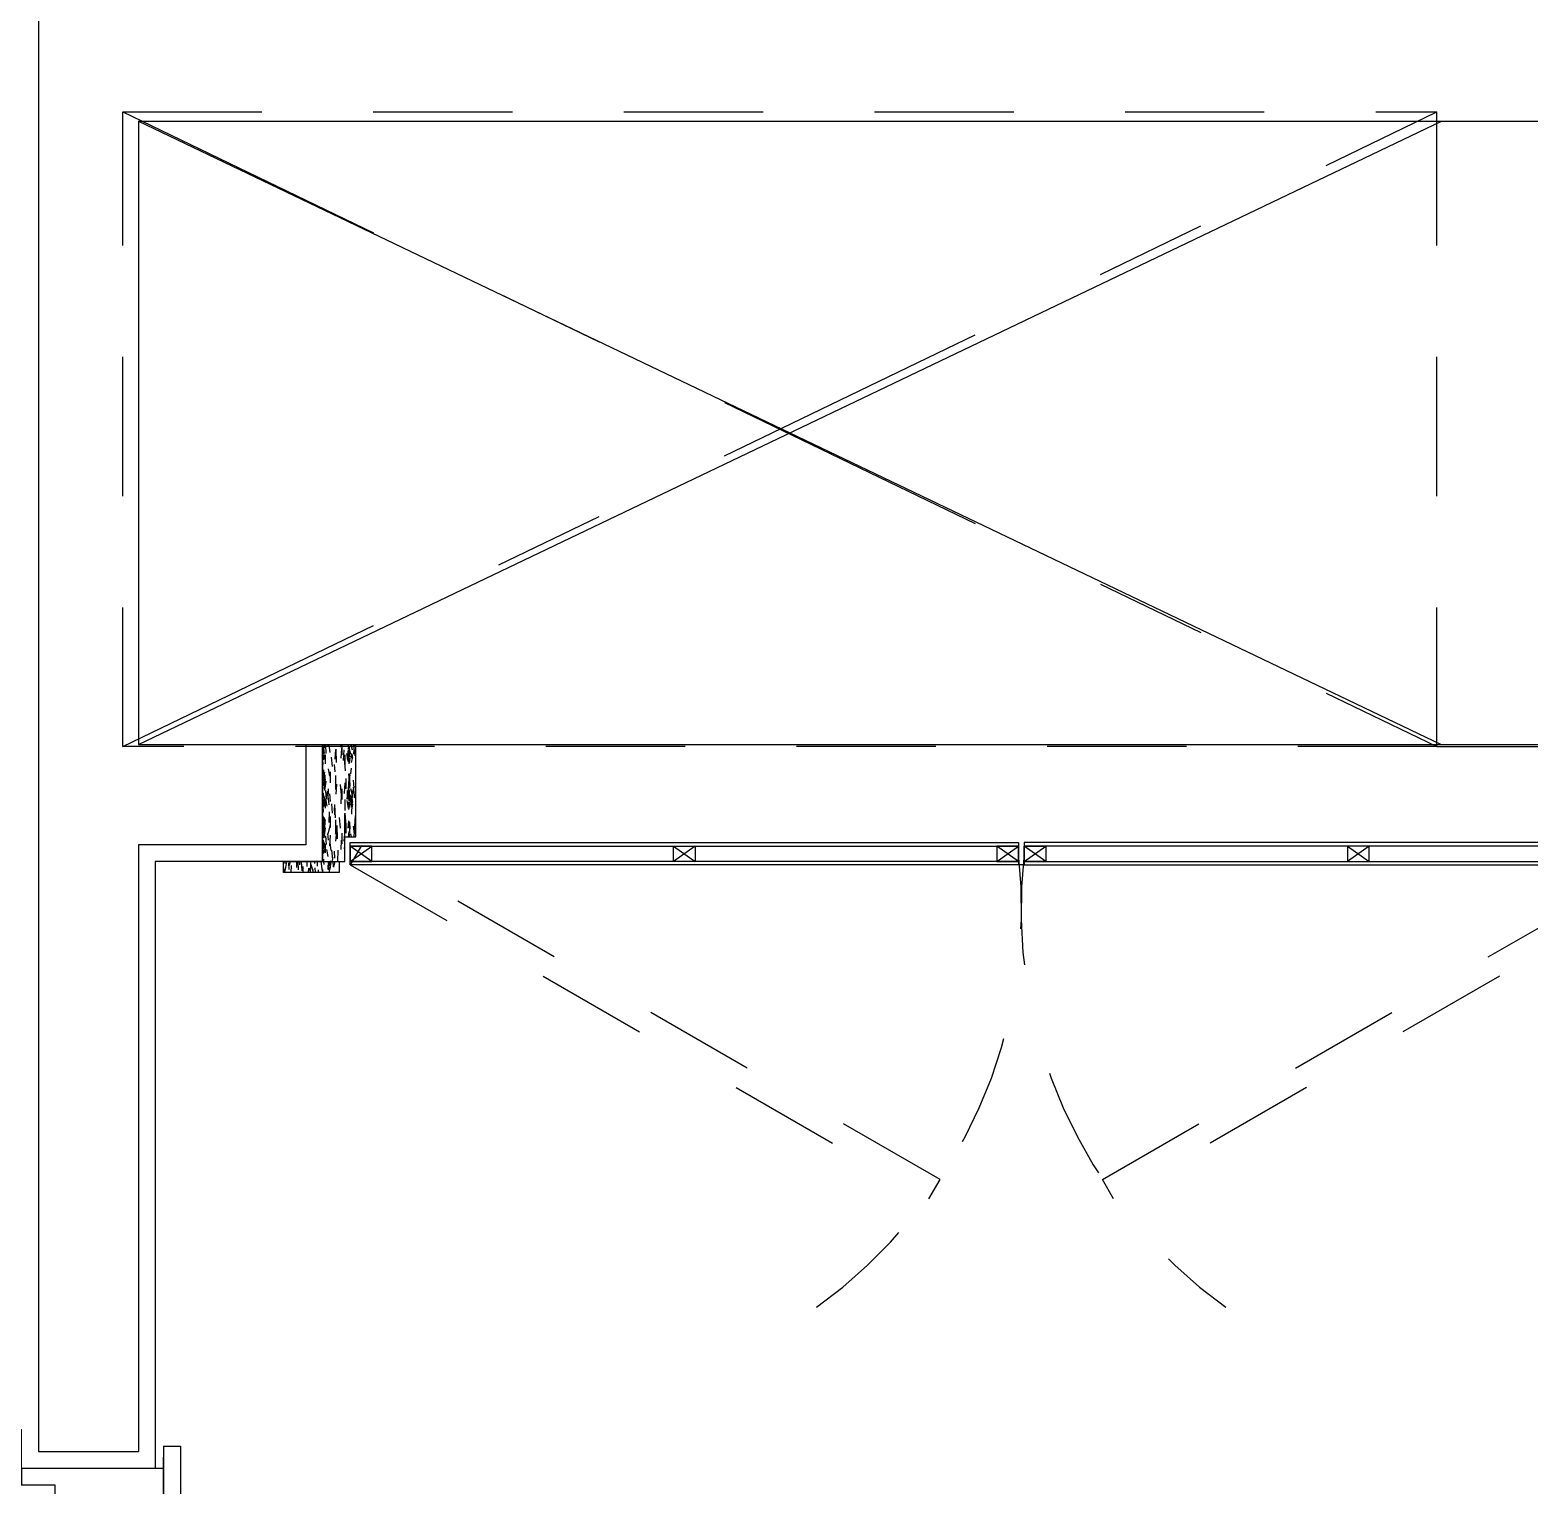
# Model space of a CAD drawing. Header units: millimetres. Extents: x 188.6 to 263.2, y 40.1 to 120.1.
# Drawn here: x 197.277 to 198.624, y 110.764 to 112.071 of the extents above; entities that cross this region are included whole.
import ezdxf

# ---------------------------------------------------------------- set-up
doc = ezdxf.new("R2010")
doc.units = ezdxf.units.MM
for name, pattern in [('CENTER2', [1.125, 0.75, -0.125, 0.125, -0.125]), ('DASHDOT2', [0.5, 0.25, -0.125, 0, -0.125]), ('HIDDEN2', [0.1875, 0.125, -0.0625]), ('XREF-TIPO$0$HIDDEN', [0.375, 0.25, -0.125]), ('XREF-TIPO$0$HIDDEN2', [0.1875, 0.125, -0.0625])]:
    doc.linetypes.add(name, pattern=pattern)
for name, color, linetype in [('ARQ', 8, 'Continuous'), ('ESTR-VIGAS', 11, 'HIDDEN2'), ('ESTRUTURA', 7, 'Continuous'), ('GAS-TUBO-PISO', 6, 'CENTER2')]:
    doc.layers.add(name, color=color, linetype=linetype)

# ---------------------------------------------------------------- blocks, each defined once
blk = doc.blocks.new('XREF-TIPO$0$A$C0189091C')
at = {"color": 0}
for p, q in [((0.0499999763615904, 0.1425052681158974), (0.0499999763618035, 0.9425052681159088)), ((0.0499999763618035, 0.9425052681159088), (0.0799999763617763, 0.9425052681159016)), ((0.0799999763617763, 0.9425052681159016), (0.0499999763618035, 0.9425052681159088)), ((0.0499999763618035, 0.9425052681159088), (0.0499999763615904, 0.1425052681158974)), ((0.0799999763617763, 0.9425052681159016), (0.0799999763615631, 0.1425052681158903)), ((0.0799999763615631, 0.1425052681158903), (0.0799999763617763, 0.9425052681159016)), ((-2.36384778e-08, 0.1575052681158979), (0.0499999763616046, 0.1575052681158837)), ((-2.36384921e-08, 0.1425052681159116), (-2.36384778e-08, 0.1575052681158979)), ((0.8499999763615591, 0.1575052681156777), (0.8999999763615278, 0.1575052681156634)), ((0.8499999763615447, 0.1425052681156913), (0.8499999763615591, 0.1575052681156777)), ((0.8999999763615278, 0.1575052681156634), (0.8999999763615136, 0.1425052681156771)), ((0.0499999763615904, 0.1425052681158974), (-2.36384921e-08, 0.1425052681159116)), ((-2.36384921e-08, 0.1425052681159116), (0.0499999763615904, 0.1425052681158974)), ((0.0349999792092035, 0.0150000364373781), (0.0349999763637641, 0.142505268115336)), ((0.0799999763615631, 0.1425052681158903), (0.0499999763615904, 0.1425052681158974)), ((0.0499999763615904, 0.1425052681158974), (0.0799999763615631, 0.1425052681158903)), ((0.0499999763615904, 0.1425052681158974), (0.0499999763615904, 0.1125052681159246)), ((0.8649999763615313, 0.1425052681156842), (0.8499999763615447, 0.1425052681156913)), ((0.8499999763615447, 0.1125052681157186), (0.8499999763615447, 0.1425052681156913)), ((0.8499999763615447, 0.1425052681156913), (0.8999999763615136, 0.1425052681173824)), ((0.8649999336838334, 0.1425052681173895), (0.8649999662032994, 0.0150000335918108)), ((0.0499999763615904, 0.1125052681159246), (0.0649999763615767, 0.1125052681159246)), ((0.0649999763615767, 0.1125052681159246), (0.0649999763637084, 0.0150000335920169)), ((0.8349999763615585, 0.1125052681157186), (0.8499999763615447, 0.1125052681157186)), ((0.835000010914257, 0.0150000335918108), (0.8349999763615585, 0.1125052681157186)), ((0.0149999763637396, 3.35920447e-08), (0.0149999763637396, 0.0150000335920311)), ((0.0649999763637084, 0.0150000335920169), (0.0149999763637396, 0.0150000335920311)), ((0.0349999763637357, 0.015000033592024), (0.0649999763637084, 0.0150000335920169)), ((0.0649999763637084, 0.0150000335920169), (0.0649999763637084, 3.35920305e-08)), ((0.835000010914257, 3.35918244e-08), (0.835000010914257, 0.0150000335918108)), ((0.835000010914257, 0.0150000335918108), (0.8750000109142348, 0.0150000335918037)), ((0.8850000109142258, 0.0150000335918037), (0.835000010914257, 0.0150000335918108)), ((0.8850000109142258, 0.0150000335918037), (0.8850000109142258, 3.35918173e-08)), ((0.0649999763637084, 3.35920305e-08), (0.0149999763637396, 3.35920447e-08)), ((0.8850000109142258, 3.35918173e-08), (0.835000010914257, 3.35918244e-08))]:
    blk.add_line(p, q, dxfattribs=at)
at = {"color": 0, "linetype": 'XREF-TIPO$0$HIDDEN2', "lineweight": 13}
blk.add_arc((0.0499999763615904, 0.1425052681158974), 0.8000000000000067, 359.9999999999849, 89.99999999998535, dxfattribs=at)
blk = doc.blocks.new('XREF-TIPO$0$A$C17B41C2F')
at = {"color": 0}
for p, q in [((-0.0500000473812179, 0.0168749634176493), (-0.0305222213037268, 0.0031507220119238)), ((-0.0305222213037268, 0.0168749634176493), (-0.0500000473812179, 0.0031507220119238)), ((0.2402610395802185, 0.0031372644007206), (0.2597388656577095, 0.0168749634176493)), ((0.2597388656577095, 0.0031372644007206), (0.2402610395802185, 0.0168749634176493))]:
    blk.add_line(p, q, dxfattribs=at)
at = {"color": 0, "ltscale": 0.5}
for p, q in [((0.5305221265416549, 0.0168749634176493), (0.5499999526191459, 0.0031507220119238)), ((0.5499999526191459, 0.0168749634176493), (0.5305221265416549, 0.0031507220119238))]:
    blk.add_line(p, q, dxfattribs=at)
for points in [[(-0.0500000473812179, -3.53902578e-08), (0.5499999526191459, -3.53902578e-08), (0.5499999526191459, 0.0199999641627073), (-0.0500000473812179, 0.0199999641627073)], [(-0.0500000473812179, 0.0031507220119238), (0.5499999526191459, 0.0031249653548002), (0.5499999526191459, 0.0168749634176493), (-0.0500000473812179, 0.0168749634176493), (-0.0500000473812179, 0.0031507220119238)], [(0.5499999526191459, 0.0031507220119238), (0.5305221265416549, 0.0031507220119238), (0.5305221265416549, 0.0168749634176493), (0.5499999526191459, 0.0168749634176493)]]:
    blk.add_lwpolyline(points, close=True, dxfattribs=at)
at = {"color": 0}
for points in [[(-0.0305222213037268, 0.0031507220119238), (-0.0500000473812179, 0.0031507220119238), (-0.0500000473812179, 0.0168749634176493), (-0.0305222213037268, 0.0168749634176493)], [(0.2597388656577095, 0.0168749634176493), (0.2402610395802185, 0.0168749634176493), (0.2402610395802185, 0.0031372644007206), (0.2597388656577095, 0.0031372644007206)]]:
    blk.add_lwpolyline(points, close=True, dxfattribs=at)
blk = doc.blocks.new('A$C1BFF5DEF')
at = {"layer": 'ARQ'}
h = blk.add_hatch(dxfattribs=at)
h.set_pattern_fill('WOOD8', color=8, scale=0.04, angle=90, pattern_type=2)
h.set_pattern_definition([(79.69520000000003, (-6.619847371682682, 2.312382345917058), (0.0399997950214397, 0.2400000384339161), [0.00447212, -0.4427414399999975]), (90, (-6.619047371761553, 2.316782345893215), (-0.04, 0.04), [0.0044, -0.0356]), (108.4348999999999, (-6.619047371761553, 2.321182345869146), (-0.0399999361289083, 0.0800000173837185), [0.00379472, -0.1226963599999994]), (262.875, (-6.620247371702588, 2.324782347203835), (0.0399999312757586, 0.2800000151938114), [0.00322492, -0.3192654]), (264.8056, (-6.620647371721589, 2.321582347051844), (0.0399998089879781, 0.4000000268017958), [0.00441816, -0.4373962800000001]), (284.0361999999999, (-6.621047371740588, 2.317182347076141), (0.0399999222944498, -0.1200000218395896), [0.00494772, -0.15997648]), (99.46229999999994, (-6.619847371682682, 2.315582346069049), (-0.0399999255680974, 0.2000000309478123), [0.00243312, -0.2408774]), (83.65980000000005, (-6.620247371702588, 2.317982345717154), (-0.0400000631583878, -0.3199999761042569), [0.00362216, -0.35859324]), (275.7106, (-6.619847371682682, 2.321582347051844), (0.0400000525866517, -0.3599999769398341), [0.00401996, -0.3979750799999975]), (258.6901000000001, (-6.619447371781006, 2.317582346397102), (0.0399999052864643, 0.1600000300892381), [0.0020396, -0.2019211599999988]), (84.8056, (-6.619447371781006, 2.308782346444103), (-0.0399998089879779, -0.4000000268017958), [0.00441816, -0.4373962800000001]), (78.69009999999997, (-6.619047371761553, 2.313182346419806), (-0.0399999052864644, -0.160000030089238), [0.0040792, -0.19988156]), (90, (-6.618247371724008, 2.317182347076141), (-0.04, 0.04), [0.0048, -0.0352]), (110.5559999999999, (-6.618247371724008, 2.321982346371895), (-0.0799998398568635, 0.2000000737816969), [0.0034176, -0.3383425599999999]), (93.81409999999993, (-6.619447371781006, 2.325182346523888), (-0.0400002449589481, 0.5599999736578523), [0.00601332, -0.59531852]), (84.8056, (-6.619847371682682, 2.331182345645173), (-0.0399998089879779, -0.4000000268017958), [0.00441816, -0.4373962800000001]), (90, (-6.619447371781006, 2.335582345622241), (-0.04, 0.04), [0.0044, -0.0356]), (95.19439999999994, (-6.619447371781006, 2.299982346492015), (-0.039999808987978, 0.4000000268017958), [0.00441816, -0.4373962800000001]), (84.8056, (-6.619847371682682, 2.304382346468173), (-0.0399998089879779, -0.4000000268017958), [0.00441816, -0.4373962800000001]), (90, (-6.620247371702588, 2.299982346492015), (-0.04, 0.04), [0.0024, -0.0376]), (95.19439999999994, (-6.620247371702588, 2.302382346140119), (-0.039999808987978, 0.4000000268017958), [0.00441816, -0.4373962800000001]), (90, (-6.620647371721589, 2.30678234611605), (-0.04, 0.04), [0.004, -0.036]), (100.3048, (-6.620647371721589, 2.310782346772156), (0.0399997950214397, -0.2400000384339161), [0.00447212, -0.44274144]), (95.19439999999994, (-6.62144737176004, 2.315182346748088), (-0.039999808987978, 0.4000000268017958), [0.00441816, -0.4373962800000001]), (84.8056, (-6.621847371778584, 2.319582346724246), (-0.0399998089879779, -0.4000000268017958), [0.00441816, -0.4373962800000001]), (84.8056, (-6.62144737176004, 2.323982346700177), (-0.0399998089879779, -0.4000000268017958), [0.00441816, -0.4373962800000001]), (81.86989999999993, (-6.621047371740588, 2.328382346675879), (-0.03999997423262201, -0.2399999910584448), [0.00565684, -0.2771858399999974]), (90, (-6.620247371702588, 2.333982346476885), (-0.04, 0.04), [0.006, -0.034]), (77.47120000000002, (-6.596247371726802, 2.332382347331985), (0.0399999841217957, 0.2000000128163639), [0.0036878, -0.36509396]), (84.28939999999999, (-6.595447371688807, 2.335982346804938), (-0.0400000525866517, -0.3599999769398341), [0.00401996, -0.3979750800000001]), (98.13009999999994, (-6.596247371726802, 2.332382347331985), (-0.0399999742326217, 0.2399999910584448), [0.00282844, -0.2800142800000001]), (99.46229999999994, (-6.596647371745802, 2.335182346301279), (-0.0399999255680974, 0.2000000309478123), [0.0048662, -0.23844428]), (90, (-6.5974473717838, 2.299982346492015), (-0.04, 0.04), [0.0048, -0.0352]), (80.5377, (-6.5974473717838, 2.304782345788225), (-0.0399999255680975, -0.2000000309478122), [0.00243312, -0.2408774]), (291.8014, (-6.597047371764799, 2.307182347299202), (-0.039999996420026, 0.1200000109204308), [0.00215408, -0.21325252]), (282.9946000000001, (-6.596247371726802, 2.30518234697206), (-0.0799999031031338, 0.3600000307099759), [0.00533668, -0.5283298799999999]), (82.87500000000001, (-6.596247371726802, 2.336782347307917), (-0.0399999312757587, -0.2800000151938114), [0.00322492, -0.3192654]), (97.12499999999991, (-6.596247371726802, 2.336782347307917), (-0.0399999312757586, 0.2800000151938114), [0.00322492, -0.3192654]), (90, (-6.596647371745802, 2.299982346492015), (-0.04, 0.04), [0.0032, -0.0368]), (284.0361999999999, (-6.596647371745802, 2.303182346644006), (0.0399999222944498, -0.1200000218395896), [0.00329848, -0.16162576]), (86.63350000000004, (-6.597847371686838, 2.308782346444103), (-0.0400004385341794, -0.6399999728787479), [0.00681176, -0.6743637199999949]), (87.70940000000003, (-6.5974473717838, 2.315582346069049), (-0.0399998301250331, -0.9600000051670294), [0.010008, -0.9907916800000002]), (93.17979999999955, (-6.597047371764799, 2.325582345845076), (-0.0399996416930524, 0.6800000201079799), [0.00721112, -0.7138991599999974]), (99.46229999999994, (-6.5974473717838, 2.332782346653174), (-0.0399999255680974, 0.2000000309478123), [0.00729932, -0.2360112]), (100.3048, (-6.593847371729679, 2.299982346492015), (0.0399997950214397, -0.2400000384339161), [0.00447212, -0.44274144]), (105.9454, (-6.594647371766312, 2.304382346468173), (0.0399999955718552, -0.1600000050660861), [0.00582408, -0.28538032]), (90, (-6.596247371726802, 2.309982346268042), (-0.04, 0.04), [0.0052, -0.0348]), (81.86989999999993, (-6.596247371726802, 2.315182346748088), (-0.03999997423262201, -0.2399999910584448), [0.00565684, -0.2771858399999974]), (93.57629999999935, (-6.595447371688807, 2.320782346549094), (-0.0399996286932699, 0.600000026173364), [0.00641248, -0.6348362799999994]), (81.25380000000001, (-6.595847371707804, 2.327182346851941), (0.0400001678823012, 0.279999973454254), [0.00526116, -0.5208566799999949]), (75.96380000000005, (-6.595047371785767, 2.332382347331985), (-0.0399999222944498, -0.1200000218395896), [0.00494772, -0.15997648]), (90, (-6.593847371729679, 2.337182346628877), (-0.04, 0.04), [0.0028, -0.0372]), (264.8056, (-6.597847371686838, 2.308782346444103), (0.0399998089879781, 0.4000000268017958), [0.00883628, -0.4329781600000003]), (85.23639999999993, (-6.600247371683962, 2.299982346492015), (-0.0399996613064505, -0.4400000378527836), [0.00963328, -0.4720305200000002]), (90, (-6.599447371762833, 2.309582346948218), (-0.04, 0.04), [0.0092, -0.0308]), (94.08559999999996, (-6.599447371762833, 2.318782346221041), (-0.0399998452941669, 0.5200000059605934), [0.0112285199999999, -0.5501981999999951]), (90, (-6.600247371683962, 2.329982345821234), (-0.04, 0.04), [0.01, -0.03]), (97.12499999999991, (-6.591847371750643, 2.299982346492015), (-0.0399999312757586, 0.2800000151938114), [0.00967472, -0.3128156]), (96.34019999999997, (-6.593047371691682, 2.309582346948218), (-0.0400000631583877, 0.3199999761042569), [0.00724432, -0.3549710800000001]), (87.51039999999998, (-6.593847371729679, 2.316782345893215), (-0.0400007146107917, -0.8799999791882172), [0.00920868, -0.91166048]), (83.48020000000005, (-6.593447371710683, 2.325982347028229), (-0.1199999810097492, -1.039999991634944), [0.01409112, -1.395022079999999]), (93.01279999999981, (-6.617847371704558, 2.299982346492015), (-0.0400001641951632, 0.7200000004678956), [0.00761052, -0.7534413999999995]), (81.86989999999993, (-6.618247371724008, 2.307582346620165), (-0.03999997423262201, -0.2399999910584448), [0.0084852799999999, -0.2743574399999974]), (87.61409999999995, (-6.617047371783428, 2.315982347252201), (-0.0399993108224176, -0.9200000209549773), [0.0096083199999999, -0.9512246399999952]), (100.6197, (-6.616647371764884, 2.325582345845076), (0.0800003233247349, -0.4399999361847267), [0.00651152, -0.64464128]), (90, (-6.617847371704558, 2.331982346148834), (-0.04, 0.04), [0.008, -0.032]), (86.82020000000004, (-6.622647371699713, 2.299982346492015), (-0.0399996416930523, -0.6800000201079799), [0.00721112, -0.713899159999995]), (96.00899999999996, (-6.622247371680713, 2.307182347299202), (0.0399999726992737, -0.3999999900362416), [0.007642, -0.75655692]), (96.7098, (-6.623047371718713, 2.314782345565163), (0.0399997552497613, -0.3600000399100522), [0.00684688, -0.6778428000000001]), (84.28939999999999, (-6.623847371756709, 2.321582347051844), (-0.0400000525866517, -0.3599999769398341), [0.00803992, -0.39395512]), (77.90519999999998, (-6.623047371718713, 2.329582346501183), (-0.0800002693395147, -0.359999944064556), [0.00572712, -0.56698572]), (99.46229999999994, (-6.621847371778584, 2.335182346301279), (-0.0399999255680974, 0.2000000309478123), [0.0048662, -0.23844428]), (93.81409999999993, (-6.615047371688888, 2.299982346492015), (-0.0400002449589481, 0.5599999736578523), [0.00601332, -0.59531852]), (77.19570000000002, (-6.615447371707432, 2.305982345613074), (-0.1200002955069241, -0.519999913875351), [0.0090244, -0.89341672]), (90, (-6.613447371728853, 2.314782345565163), (-0.04, 0.04), [0.01, -0.03]), (95.44029999999985, (-6.613447371728853, 2.324782347203835), (0.0399997348496507, -0.4400000124883264), [0.008438, -0.8353629199999995]), (96.7098, (-6.614247371766397, 2.333182345973226), (0.0399997552497613, -0.3600000399100522), [0.00684688, -0.6778428000000001]), (90, (-6.625447371716289, 2.299982346492015), (-0.04, 0.04), [0.0068, -0.0332]), (98.13009999999994, (-6.625447371716289, 2.30678234611605), (-0.0399999742326217, 0.2399999910584448), [0.01131372, -0.2715289999999999]), (87.61409999999995, (-6.627047371676781, 2.317982345717154), (-0.0399993108224176, -0.9200000209549773), [0.0096083199999999, -0.9512246399999952]), (84.47250000000003, (-6.626647371773743, 2.327582346173129), (0.0799994151865981, 0.840000068775989), [0.01245792, -1.233335]), (96.8428, (-6.589047371733612, 2.299982346492015), (0.0800003199169901, -0.6799999746191423), [0.0100717599999999, -0.9971025199999948]), (90, (-6.59024737179061, 2.309982346268042), (-0.04, 0.04), [0.0112, -0.0288]), (86.34780000000003, (-6.59024737179061, 2.321182345869146), (-0.0799994919411372, -1.240000037688629), [0.0188382399999999, -1.864987639999988]), (90, (-6.60304737170054, 2.299982346492015), (-0.04, 0.04), [0.0096, -0.0304]), (94.76359999999987, (-6.60304737170054, 2.309582346948218), (-0.0399996613064504, 0.4400000378527836), [0.0096332799999999, -0.4720305199999979]), (88.15239999999996, (-6.603847371737629, 2.319182347404193), (-0.0399997735908692, -1.200000018572352), [0.01240644, -1.22823856]), (87.2737, (-6.603447371719994, 2.331582346827872), (-0.0399998407090877, -0.8000000117989386), [0.00840952, -0.8325423200000001]), (84.8056, (-6.609447371771691, 2.299982346492015), (-0.0399998089879779, -0.4000000268017958), [0.00883628, -0.4329781600000002]), (90, (-6.608647371733693, 2.308782346444103), (-0.04, 0.04), [0.0128, -0.0272]), (91.90919999999942, (-6.608647371733693, 2.321582347051844), (-0.0400009696431283, 1.159999961263149), [0.01200668, -1.188659799999997]), (93.57629999999935, (-6.609047371752692, 2.333582347155924), (-0.0399996286932699, 0.600000026173364), [0.00641248, -0.6348362799999994])])
h.paths.add_polyline_path([(-1.319673728196447, 2.375155671807078), (-1.349673728224843, 2.375155671807078), (-1.349671218060847, 2.270220098243953), (-1.329671218041767, 2.270220098243953), (-1.329671218041767, 2.292220099764107), (-1.319671218032907, 2.292220099764107)])
h = blk.add_hatch(dxfattribs=at)
h.set_pattern_fill('WOOD8', color=8, scale=0.04, angle=90, pattern_type=2)
h.set_pattern_definition([(79.69520000000003, (-6.654847371599772, 2.402491246955149), (0.0399997950214397, 0.2400000384339161), [0.00447212, -0.4427414399999975]), (90, (-6.654047371677732, 2.40689124693199), (-0.04, 0.04), [0.0044, -0.0356]), (108.4348999999999, (-6.654047371677732, 2.411291246908148), (-0.0399999361289083, 0.0800000173837185), [0.00379472, -0.1226963599999994]), (262.875, (-6.655247371618768, 2.414891248243065), (0.0399999312757586, 0.2800000151938114), [0.00322492, -0.3192654]), (264.8056, (-6.655647371637768, 2.411691248091074), (0.0399998089879781, 0.4000000268017958), [0.00441816, -0.4373962800000001]), (284.0361999999999, (-6.656047371656767, 2.407291248115143), (0.0399999222944498, -0.1200000218395896), [0.00494772, -0.15997648]), (99.46229999999994, (-6.654847371599772, 2.405691247107142), (-0.0399999255680974, 0.2000000309478123), [0.00243312, -0.2408774]), (83.65980000000005, (-6.655247371618768, 2.40809124675593), (-0.0400000631583878, -0.3199999761042569), [0.00362216, -0.35859324]), (275.7106, (-6.654847371599772, 2.411691248091074), (0.0400000525866517, -0.3599999769398341), [0.00401996, -0.3979750799999974]), (258.6901000000001, (-6.654447371696732, 2.407691247434968), (0.0399999052864643, 0.1600000300892381), [0.0020396, -0.2019211599999987]), (84.8056, (-6.654447371696732, 2.398891247483105), (-0.0399998089879779, -0.4000000268017958), [0.00441816, -0.4373962800000001]), (78.69009999999997, (-6.654047371677732, 2.403291247459037), (-0.0399999052864644, -0.160000030089238), [0.0040792, -0.19988156]), (90, (-6.653247371639737, 2.407291248115143), (-0.04, 0.04), [0.0048, -0.0352]), (110.5559999999999, (-6.653247371639737, 2.412091247411126), (-0.0799998398568635, 0.2000000737816969), [0.0034176, -0.3383425599999999]), (93.81409999999993, (-6.654447371696732, 2.415291247563117), (-0.0400002449589481, 0.5599999736578523), [0.00601332, -0.59531852]), (84.8056, (-6.654847371599772, 2.421291246684176), (-0.0399998089879779, -0.4000000268017958), [0.00441816, -0.4373962800000001]), (90, (-6.654447371696732, 2.425691246660107), (-0.04, 0.04), [0.0044, -0.0356]), (95.19439999999994, (-6.654447371696732, 2.390091247531016), (-0.039999808987978, 0.4000000268017958), [0.00441816, -0.4373962800000001]), (84.8056, (-6.654847371599772, 2.394491247507176), (-0.0399998089879779, -0.4000000268017958), [0.00441816, -0.4373962800000001]), (90, (-6.655247371618768, 2.390091247531016), (-0.04, 0.04), [0.0024, -0.0376]), (95.19439999999994, (-6.655247371618768, 2.392491247179123), (-0.039999808987978, 0.4000000268017958), [0.00441816, -0.4373962800000001]), (90, (-6.655647371637768, 2.396891247155053), (-0.04, 0.04), [0.004, -0.036]), (100.3048, (-6.655647371637768, 2.400891247810931), (0.0399997950214397, -0.2400000384339161), [0.00447212, -0.44274144]), (95.19439999999994, (-6.656447371675767, 2.40529124778709), (-0.039999808987978, 0.4000000268017958), [0.00441816, -0.4373962800000001]), (84.8056, (-6.656847371694766, 2.40969124776302), (-0.0399998089879779, -0.4000000268017958), [0.00441816, -0.4373962800000001]), (84.8056, (-6.656447371675767, 2.414091247739178), (-0.0399998089879779, -0.4000000268017958), [0.00441816, -0.4373962800000001]), (81.86989999999993, (-6.656047371656767, 2.418491247715109), (-0.03999997423262201, -0.2399999910584448), [0.00565684, -0.2771858399999974]), (90, (-6.655247371618768, 2.424091247516115), (-0.04, 0.04), [0.006, -0.034]), (77.47120000000002, (-6.63124737164253, 2.422491248370988), (0.0399999841217957, 0.2000000128163639), [0.0036878, -0.36509396]), (84.28939999999999, (-6.630447371604986, 2.426091247844168), (-0.0400000525866517, -0.3599999769398341), [0.00401996, -0.3979750800000001]), (98.13009999999994, (-6.63124737164253, 2.422491248370988), (-0.0399999742326217, 0.2399999910584448), [0.00282844, -0.2800142800000001]), (99.46229999999994, (-6.631647371661982, 2.425291247340055), (-0.0399999255680974, 0.2000000309478123), [0.0048662, -0.23844428]), (90, (-6.632447371699527, 2.390091247531016), (-0.04, 0.04), [0.0048, -0.0352]), (80.5377, (-6.632447371699527, 2.394891246827), (-0.0399999255680975, -0.2000000309478122), [0.00243312, -0.2408774]), (291.8014, (-6.632047371680982, 2.397291248337978), (-0.039999996420026, 0.1200000109204308), [0.00215408, -0.21325252]), (282.9946000000001, (-6.63124737164253, 2.395291248011062), (-0.0799999031031338, 0.3600000307099759), [0.00533668, -0.5283298799999999]), (82.87500000000001, (-6.63124737164253, 2.426891248347145), (-0.0399999312757587, -0.2800000151938114), [0.00322492, -0.3192654]), (97.12499999999991, (-6.63124737164253, 2.426891248347145), (-0.0399999312757586, 0.2800000151938114), [0.00322492, -0.3192654]), (90, (-6.631647371661982, 2.390091247531016), (-0.04, 0.04), [0.0032, -0.0368]), (284.0361999999999, (-6.631647371661982, 2.3932912476821), (0.0399999222944498, -0.1200000218395896), [0.00329848, -0.16162576]), (86.63350000000004, (-6.632847371602564, 2.398891247483105), (-0.0400004385341794, -0.6399999728787479), [0.00681176, -0.6743637199999947]), (87.70940000000003, (-6.632447371699527, 2.405691247107142), (-0.0399998301250331, -0.9600000051670294), [0.010008, -0.9907916800000002]), (93.17979999999955, (-6.632047371680982, 2.41569124688408), (-0.0399996416930524, 0.6800000201079799), [0.00721112, -0.7138991599999971]), (99.46229999999994, (-6.632447371699527, 2.422891247692176), (-0.0399999255680974, 0.2000000309478123), [0.00729932, -0.2360112]), (100.3048, (-6.628847371645862, 2.390091247531016), (0.0399997950214397, -0.2400000384339161), [0.00447212, -0.44274144]), (105.9454, (-6.629647371683857, 2.394491247507176), (0.0399999955718552, -0.1600000050660861), [0.00582408, -0.28538032]), (90, (-6.63124737164253, 2.400091247307044), (-0.04, 0.04), [0.0052, -0.0348]), (81.86989999999993, (-6.63124737164253, 2.40529124778709), (-0.03999997423262201, -0.2399999910584448), [0.00565684, -0.2771858399999974]), (93.57629999999935, (-6.630447371604986, 2.410891247586959), (-0.0399996286932699, 0.600000026173364), [0.00641248, -0.6348362799999994]), (81.25380000000001, (-6.630847371623531, 2.41729124789117), (0.0400001678823012, 0.279999973454254), [0.00526116, -0.5208566799999949]), (75.96380000000005, (-6.630047371702857, 2.422491248370988), (-0.0399999222944498, -0.1200000218395896), [0.00494772, -0.15997648]), (90, (-6.628847371645862, 2.427291247668108), (-0.04, 0.04), [0.0028, -0.0372]), (264.8056, (-6.632847371602564, 2.398891247483105), (0.0399998089879781, 0.4000000268017958), [0.00883628, -0.4329781600000003]), (85.23639999999993, (-6.635247371601053, 2.390091247531016), (-0.0399996613064505, -0.4400000378527836), [0.00963328, -0.4720305200000002]), (90, (-6.63444737167856, 2.399691247986083), (-0.04, 0.04), [0.0092, -0.0308]), (94.08559999999996, (-6.63444737167856, 2.408891247259134), (-0.0399998452941669, 0.5200000059605934), [0.0112285199999999, -0.5501981999999951]), (90, (-6.635247371601053, 2.420091246860009), (-0.04, 0.04), [0.01, -0.03]), (97.12499999999991, (-6.626847371666372, 2.390091247531016), (-0.0399999312757586, 0.2800000151938114), [0.00967472, -0.3128156]), (96.34019999999997, (-6.628047371606951, 2.399691247986083), (-0.0400000631583877, 0.3199999761042569), [0.00724432, -0.3549710800000001]), (87.51039999999998, (-6.628847371645862, 2.40689124693199), (-0.0400007146107917, -0.8799999791882172), [0.00920868, -0.91166048]), (83.48020000000005, (-6.628447371626862, 2.416091248067003), (-0.1199999810097492, -1.039999991634944), [0.01409112, -1.395022079999999]), (93.01279999999981, (-6.652847371620737, 2.390091247531016), (-0.0400001641951632, 0.7200000004678956), [0.00761052, -0.7534413999999995]), (81.86989999999993, (-6.653247371639737, 2.39769124765894), (-0.03999997423262201, -0.2399999910584448), [0.0084852799999999, -0.2743574399999974]), (87.61409999999995, (-6.652047371699608, 2.406091248290067), (-0.0399993108224176, -0.9200000209549773), [0.0096083199999999, -0.9512246399999948]), (100.6197, (-6.65164737168061, 2.41569124688408), (0.0800003233247349, -0.4399999361847267), [0.00651152, -0.64464128]), (90, (-6.652847371620737, 2.422091247188062), (-0.04, 0.04), [0.008, -0.032]), (86.82020000000004, (-6.657647371616802, 2.390091247531016), (-0.0399996416930523, -0.6800000201079799), [0.00721112, -0.7138991599999948]), (96.00899999999996, (-6.657247371597802, 2.397291248337978), (0.0399999726992737, -0.3999999900362416), [0.007642, -0.75655692]), (96.7098, (-6.658047371635803, 2.404891246603937), (0.0399997552497613, -0.3600000399100522), [0.00684688, -0.6778428000000001]), (84.28939999999999, (-6.658847371673798, 2.411691248091074), (-0.0400000525866517, -0.3599999769398341), [0.00803992, -0.39395512]), (77.90519999999998, (-6.658047371635803, 2.419691247539958), (-0.0800002693395147, -0.359999944064556), [0.00572712, -0.56698572]), (99.46229999999994, (-6.656847371694766, 2.425291247340055), (-0.0399999255680974, 0.2000000309478123), [0.0048662, -0.23844428]), (93.81409999999993, (-6.650047371604612, 2.390091247531016), (-0.0400002449589481, 0.5599999736578523), [0.00601332, -0.59531852]), (77.19570000000002, (-6.650447371623613, 2.396091246650938), (-0.1200002955069241, -0.519999913875351), [0.0090244, -0.89341672]), (90, (-6.648447371644579, 2.404891246603937), (-0.04, 0.04), [0.01, -0.03]), (95.44029999999985, (-6.648447371644579, 2.414891248243065), (0.0399997348496507, -0.4400000124883264), [0.008438, -0.8353629199999995]), (96.7098, (-6.649247371682577, 2.423291247012001), (0.0399997552497613, -0.3600000399100522), [0.00684688, -0.6778428000000001]), (90, (-6.660447371632924, 2.390091247531016), (-0.04, 0.04), [0.0068, -0.0332]), (98.13009999999994, (-6.660447371632924, 2.396891247155053), (-0.0399999742326217, 0.2399999910584448), [0.01131372, -0.2715289999999999]), (87.61409999999995, (-6.662047371592507, 2.40809124675593), (-0.0399993108224176, -0.9200000209549773), [0.0096083199999999, -0.9512246399999948]), (84.47250000000003, (-6.661647371689467, 2.417691247212133), (0.0799994151865981, 0.840000068775989), [0.01245792, -1.233335]), (96.8428, (-6.624047371649794, 2.390091247531016), (0.0800003199169901, -0.6799999746191423), [0.0100717599999999, -0.9971025199999948]), (90, (-6.62524737170679, 2.400091247307044), (-0.04, 0.04), [0.0112, -0.0288]), (86.34780000000003, (-6.62524737170679, 2.411291246908148), (-0.0799994919411372, -1.240000037688629), [0.0188382399999999, -1.864987639999988]), (90, (-6.63804737161672, 2.390091247531016), (-0.04, 0.04), [0.0096, -0.0304]), (94.76359999999987, (-6.63804737161672, 2.399691247986083), (-0.0399996613064504, 0.4400000378527836), [0.0096332799999999, -0.4720305199999979]), (88.15239999999996, (-6.638847371654718, 2.409291248442058), (-0.0399997735908692, -1.200000018572352), [0.01240644, -1.22823856]), (87.2737, (-6.638447371635718, 2.421691247867101), (-0.0399998407090877, -0.8000000117989386), [0.00840952, -0.8325423200000001]), (84.8056, (-6.644447371687872, 2.390091247531016), (-0.0399998089879779, -0.4000000268017958), [0.00883628, -0.4329781600000002]), (90, (-6.643647371649874, 2.398891247483105), (-0.04, 0.04), [0.0128, -0.0272]), (91.90919999999942, (-6.643647371649874, 2.411691248091074), (-0.0400009696431283, 1.159999961263149), [0.01200668, -1.188659799999997]), (93.57629999999935, (-6.644047371668874, 2.423691248195154), (-0.0399996286932699, 0.600000026173364), [0.00641248, -0.6348362799999994])])
h.paths.add_polyline_path([(-1.384671217977029, 2.270220098243953), (-1.384671217977029, 2.260220098467016), (-1.334671218046878, 2.260220098467016), (-1.334671218046878, 2.270220098243953)])
at = {"layer": 'ARQ', "color": 8}
for p, q in [((-1.604691916414594, 3.995110258982093), (-1.604691916414594, 1.740110259316906)), ((-1.514691916414449, 2.935129621653914), (2.095328842725393, 2.935129621653914)), ((-1.514691916414449, 2.935129621653914), (-1.514691916414449, 2.375155671807078)), ((-1.514691916414449, 2.935129621653914), (-0.3453221674476481, 2.375155671807078)), ((-1.514691916414449, 2.375155671807078), (-0.3449999999997999, 2.935129621653914)), ((-1.514691916415813, 2.375155671807078), (2.185341890836298, 2.375155671807078)), ((-1.364671229133817, 2.375155673968038), (-1.364671229133817, 2.28515567180716)), ((-1.349673738701766, 2.375155671807078), (-1.349671218060847, 2.270220098243953)), ((-1.349671229133946, 2.270155671807287), (-1.349671229133946, 2.375155671807078)), ((-1.514691916414449, 2.28515567180716), (-1.514691916414449, 1.740110283705917)), ((-1.364671229133817, 2.28515567180716), (-1.514691916415813, 2.28515567180716)), ((-1.499691916415485, 2.270155671807287), (-1.499691920241729, 1.725110247243036)), ((-1.349671229133946, 2.270155671807287), (-1.499691916415485, 2.270155671807287)), ((-0.7196712180420946, 2.267095097499121), (-0.724671218041749, 2.267095097499121))]:
    blk.add_line(p, q, dxfattribs=at)
at = {"layer": 'ARQ', "color": 8, "lineweight": 25}
blk.add_line((-1.604691916414594, 1.740110259316906), (-1.514691916414449, 1.740110283705917), dxfattribs=at)
at = {"layer": 'ARQ', "color": 8, "ltscale": 0.5}
for points in [[(-1.329671218041767, 2.292220099764107), (-1.319671218032907, 2.292220099764107), (-1.319673728196447, 2.375155671807078)], [(-1.329671218041767, 2.270220098243953), (-1.329671218041767, 2.313433031816884)], [(-1.334671218046878, 2.270220098243953), (-1.334671218046878, 2.260220098467016), (-1.384671217977029, 2.260220098467016), (-1.384671217977029, 2.270220098243953), (-1.329671218041767, 2.270220098243953)]]:
    blk.add_lwpolyline(points, dxfattribs=at)
at = {"layer": 'ARQ', "color": 8, "linetype": 'XREF-TIPO$0$HIDDEN', "ltscale": 0.3}
for points in [[(-0.7950559759947283, 1.984415605186995), (-1.314671218264719, 2.28441560518695), (-1.324671218041656, 2.267095097499121), (-0.8050559757716655, 1.967095097498939)], [(-0.6492864600886608, 1.984415605186995), (-0.1296712178177586, 2.28441560518695), (-0.1196712180417307, 2.267095097499121), (-0.6392864603117232, 1.967095097498939)]]:
    blk.add_lwpolyline(points, close=True, dxfattribs=at)
for centre, start, end in [((-1.161508179801785, 2.227457990783931), 305.5521563558977, 6.484095458376937), ((-0.2828342562816033, 2.227457990783931), 173.5159045416231, 234.4478436441024)]:
    blk.add_arc(centre, 0.4395487031621693, start, end, dxfattribs=at)
at = {"layer": 'ARQ', "color": 8, "xscale": -1, "rotation": 180}
blk.add_blockref('XREF-TIPO$0$A$C17B41C2F', (-1.274671170660439, 2.287095061661829), dxfattribs=at)
at = {"layer": 'ARQ', "color": 8}
for name, p, rotation in [('XREF-TIPO$0$A$C17B41C2F', (-0.1696712654229486, 2.287095061661829), 180), ('XREF-TIPO$0$A$C0189091C', (-1.477189488412476, 0.8601102829541105), 90)]:
    blk.add_blockref(name, p, dxfattribs=dict(at, rotation=rotation))
blk = doc.blocks.new('COBERTURA_29-09-2016')
at = {"layer": 'ESTR-VIGAS'}
for p, q in [((-9.319999500000034, 3.800000250000009), (-9.319999500000034, 4.370000250000018)), ((-9.319999500000034, 4.370000250000018), (-8.139999750000031, 4.370000250000018)), ((-8.139999750000031, 3.800000250000009), (-8.139999750000031, 4.370000250000018)), ((-8.139999750000031, 3.800000250000009), (-9.319999500000034, 3.800000250000009))]:
    blk.add_line(p, q, dxfattribs=at)
at = {"layer": 'ESTR-VIGAS', "linetype": 'DASHDOT2'}
for p, q in [((-9.319999500000034, 3.800000250000009), (-8.139999750000031, 4.370000250000018)), ((-9.319999500000034, 4.370000250000018), (-8.139999750000031, 3.800000250000009))]:
    blk.add_line(p, q, dxfattribs=at)
at = {"layer": 'ESTR-VIGAS'}
blk.add_lwpolyline([(-8.139999750000031, 3.800000250000009), (-7.77999975000003, 3.800000250000009)], dxfattribs=at)

msp = doc.modelspace()

# ---------------------------------------------------------------- block references
at = {"layer": 'ARQ'}
msp.add_blockref('A$C1BFF5DEF', (198.8891479204511, 109.0542729703071), dxfattribs=at)

# ---------------------------------------------------------------- next in the draw order: linework, layer by layer
at = {"layer": 'GAS-TUBO-PISO'}
msp.add_arc((197.58158632948, 110.8645034353382), 0.4, 180, 225.0000000000007, dxfattribs=at)

# ---------------------------------------------------------------- next in the draw order: block references
at = {"layer": 'ESTRUTURA'}
msp.add_blockref('COBERTURA_29-09-2016', (206.6801860190115, 107.6277424501149), dxfattribs=at)

doc.saveas('drawing.dxf')
